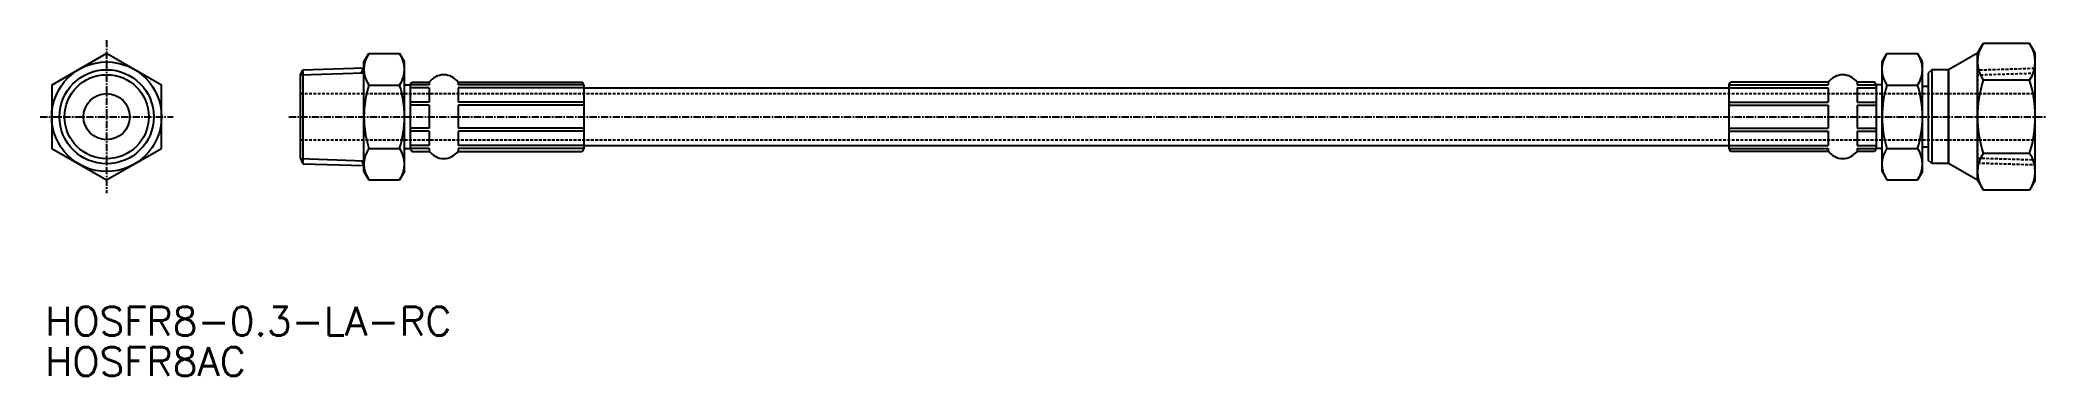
# Model space of a CAD drawing. Extents: x 30 to 377, y 104 to 162.
import ezdxf
from ezdxf.enums import TextEntityAlignment as Align

# ---------------------------------------------------------------- set-up
doc = ezdxf.new("R2010")
doc.units = 0
doc.linetypes.add('CENTER', pattern=[2, 1.25, -0.25, 0.25, -0.25])
doc.linetypes.add('DASHED', pattern=[0.75, 0.5, -0.25])
doc.layers.get('0').update_dxf_attribs({"linetype": 'CONTINUOUS'})
doc.layers.add('CENTER', color=1, linetype='CENTER')
doc.styles.get("Standard").update_dxf_attribs({"font": 'txt.shx', "bigfont": 'extfont.shx'})

msp = doc.modelspace()

# ---------------------------------------------------------------- linework, layer by layer
at = {"color": 7, "linetype": 'CONTINUOUS'}
for p, q in [((365.24, 159.48), (366.22, 161.19)), ((374.26, 161.19), (366.22, 161.19)), ((375.24, 159.48), (374.26, 161.19)), ((46.49, 156.71), (46.49, 156.71)), ((75.24, 155.76), (75.69, 156.63)), ((75.69, 156.63), (86.24, 156.96)), ((75.69, 156.63), (75.69, 140.34)), ((86.24, 157.98), (87.09, 159.45)), ((86.24, 138.98), (86.24, 157.98)), ((87.09, 159.45), (92.39, 159.45)), ((93.24, 157.98), (92.39, 159.45)), ((93.24, 138.98), (93.24, 157.98)), ((348.74, 157.98), (349.59, 159.45)), ((348.74, 138.98), (348.74, 157.98)), ((349.59, 159.45), (354.89, 159.45)), ((355.74, 157.98), (354.89, 159.45)), ((355.74, 138.98), (355.74, 157.98)), ((357.32, 156.6), (356.74, 156.02)), ((357.32, 156.6), (357.32, 140.35)), ((360.24, 156.6), (357.32, 156.6)), ((365.24, 159.48), (360.24, 156.6)), ((360.24, 156.6), (360.24, 140.35)), ((360.24, 140.35), (360.24, 156.6)), ((365.24, 137.48), (365.24, 159.48)), ((375.24, 137.48), (375.24, 159.48)), ((48.86, 155.34), (48.86, 155.34)), ((75.24, 141.21), (75.24, 155.76)), ((87.09, 153.97), (92.39, 153.97)), ((93.24, 153.98), (94.24, 153.98)), ((94.24, 153.98), (94.53, 154.48)), ((94.24, 153.98), (94.24, 142.98)), ((97.53, 153.98), (94.24, 153.98)), ((97.53, 153.48), (94.24, 153.48)), ((94.53, 154.48), (97.53, 154.48)), ((97.53, 154.48), (97.53, 153.98)), ((97.53, 153.48), (97.53, 150.98)), ((102.53, 154.48), (102.53, 153.98)), ((102.53, 154.48), (123.95, 154.48)), ((124.24, 153.98), (102.53, 153.98)), ((124.24, 153.48), (102.53, 153.48)), ((102.53, 153.48), (102.53, 150.98)), ((124.24, 153.98), (123.95, 154.48)), ((124.24, 153.98), (124.24, 142.98)), ((124.24, 153.48), (322.24, 153.48)), ((322.24, 153.98), (322.53, 154.48)), ((322.24, 153.98), (339.45, 153.98)), ((322.24, 153.98), (322.24, 142.98)), ((322.24, 153.48), (339.45, 153.48)), ((339.45, 154.48), (322.53, 154.48)), ((339.45, 154.48), (339.45, 153.98)), ((339.45, 153.48), (339.45, 150.98)), ((344.45, 154.48), (344.45, 153.98)), ((347.45, 154.48), (344.45, 154.48)), ((344.45, 153.98), (347.74, 153.98)), ((344.45, 153.48), (344.45, 150.98)), ((344.45, 153.48), (347.74, 153.48)), ((347.74, 153.98), (347.45, 154.48)), ((347.74, 153.98), (347.74, 142.98)), ((348.74, 153.98), (347.74, 153.98)), ((349.59, 153.97), (354.89, 153.97)), ((356.74, 153.73), (355.74, 153.73)), ((356.74, 156.02), (356.74, 140.93)), ((374.26, 154.84), (366.22, 154.84)), ((97.53, 150.98), (94.24, 150.98)), ((97.53, 150.48), (94.24, 150.48)), ((97.53, 150.48), (97.53, 146.48)), ((124.24, 150.98), (102.53, 150.98)), ((124.24, 150.48), (102.53, 150.48)), ((102.53, 150.48), (102.53, 146.48)), ((322.24, 150.98), (339.45, 150.98)), ((322.24, 150.48), (339.45, 150.48)), ((339.45, 150.48), (339.45, 146.48)), ((344.45, 150.98), (347.74, 150.98)), ((344.45, 150.48), (344.45, 146.48)), ((344.45, 150.48), (347.74, 150.48)), ((97.53, 146.48), (94.24, 146.48)), ((97.53, 145.98), (94.24, 145.98)), ((97.53, 145.98), (97.53, 143.48)), ((124.24, 146.48), (102.53, 146.48)), ((124.24, 145.98), (102.53, 145.98)), ((102.53, 145.98), (102.53, 143.48)), ((322.24, 146.48), (339.45, 146.48)), ((322.24, 145.98), (339.45, 145.98)), ((339.45, 145.98), (339.45, 143.48)), ((344.45, 146.48), (347.74, 146.48)), ((344.45, 145.98), (344.45, 143.48)), ((344.45, 145.98), (347.74, 145.98)), ((87.09, 143), (92.39, 143)), ((93.24, 142.98), (94.24, 142.98)), ((97.53, 143.48), (94.24, 143.48)), ((94.24, 142.98), (94.53, 142.48)), ((97.53, 142.98), (94.24, 142.98)), ((94.53, 142.48), (97.53, 142.48)), ((97.53, 142.98), (97.53, 142.48)), ((124.24, 143.48), (102.53, 143.48)), ((124.24, 142.98), (102.53, 142.98)), ((102.53, 142.98), (102.53, 142.48)), ((102.53, 142.48), (123.95, 142.48)), ((124.24, 142.98), (123.95, 142.48)), ((124.24, 143.48), (322.24, 143.48)), ((322.24, 143.48), (339.45, 143.48)), ((322.24, 142.98), (339.45, 142.98)), ((322.24, 142.98), (322.53, 142.48)), ((339.45, 142.48), (322.53, 142.48)), ((339.45, 142.98), (339.45, 142.48)), ((344.45, 143.48), (347.74, 143.48)), ((344.45, 142.98), (344.45, 142.48)), ((344.45, 142.98), (347.74, 142.98)), ((347.45, 142.48), (344.45, 142.48)), ((347.74, 142.98), (347.45, 142.48)), ((348.74, 142.98), (347.74, 142.98)), ((349.59, 143), (354.89, 143)), ((356.74, 143.23), (355.74, 143.23)), ((75.24, 141.21), (75.69, 140.34)), ((75.69, 140.34), (86.24, 140.01)), ((86.24, 138.98), (87.09, 137.52)), ((93.24, 138.98), (92.39, 137.52)), ((348.74, 138.98), (349.59, 137.52)), ((355.74, 138.98), (354.89, 137.52)), ((357.32, 140.35), (356.74, 140.93)), ((360.24, 140.35), (357.32, 140.35)), ((365.24, 137.46), (360.24, 140.35)), ((374.26, 142.13), (366.22, 142.13)), ((87.09, 137.52), (92.39, 137.52)), ((349.59, 137.52), (354.89, 137.52)), ((365.24, 137.48), (366.22, 135.78)), ((374.26, 135.78), (366.22, 135.78)), ((375.24, 137.48), (374.26, 135.78))]:
    msp.add_line(p, q, dxfattribs=at)
at = {"color": 3, "linetype": 'CONTINUOUS'}
for p, q in [((85.79, 156.09), (86.24, 156.96)), ((75.24, 155.76), (86.24, 156.11)), ((75.24, 141.21), (86.24, 140.86)), ((85.79, 140.88), (86.24, 140.01))]:
    msp.add_line(p, q, dxfattribs=at)
at = {"color": 3, "linetype": 'DASHED'}
for p, q in [((375.11, 156.83), (365.24, 156.52)), ((365.24, 156.52), (365.24, 140.47)), ((375.24, 155.98), (365.24, 155.67)), ((75.24, 152.48), (375.24, 152.48)), ((75.24, 144.48), (375.24, 144.48)), ((365.24, 141.32), (375.24, 141.01)), ((365.24, 140.47), (375.11, 140.16))]:
    msp.add_line(p, q, dxfattribs=at)
at = {"color": 7, "linetype": 'CONTINUOUS'}
msp.add_lwpolyline([(51.24, 143), (51.24, 153.97), (41.74, 159.45), (32.24, 153.97), (32.24, 143), (41.74, 137.52)], close=True, dxfattribs=at)
for radius in [9.5, 7.28, 4]:
    msp.add_circle((41.74, 148.48), radius, dxfattribs=at)
at = {"color": 3, "linetype": 'CONTINUOUS'}
msp.add_circle((41.74, 148.48), 8.15, dxfattribs=at)
at = {"color": 7, "linetype": 'CONTINUOUS'}
for centre, radius, start, end in [((370.86, 158.01), 5.62, 145.6158, 214.3842), ((369.62, 158.01), 5.62, 325.6158, 34.3842), ((91.09, 156.71), 4.86, 145.6158, 214.3842), ((88.38, 156.71), 4.86, 325.6158, 34.3842), ((353.59, 156.71), 4.86, 145.6158, 214.3842), ((350.88, 156.71), 4.86, 325.6158, 34.3842), ((104.39, 148.48), 18.15, 162.412, 197.588), ((75.09, 148.48), 18.15, 342.412, 17.588), ((100.03, 152.61), 3.12, 36.8699, 143.1301), ((341.95, 152.61), 3.12, 36.8699, 143.1301), ((366.89, 148.48), 18.15, 162.412, 197.588), ((337.59, 148.48), 18.15, 342.412, 17.588), ((386.26, 148.48), 21.02, 162.412, 197.588), ((354.22, 148.48), 21.02, 342.412, 17.588), ((91.09, 140.26), 4.86, 145.6158, 214.3842), ((88.38, 140.26), 4.86, 325.6158, 34.3842), ((100.03, 144.36), 3.12, 216.8699, 323.1301), ((341.95, 144.36), 3.12, 216.8699, 323.1301), ((353.59, 140.26), 4.86, 145.6158, 214.3842), ((350.88, 140.26), 4.86, 325.6158, 34.3842), ((370.86, 138.96), 5.62, 145.6158, 214.3842), ((369.62, 138.96), 5.62, 325.6158, 34.3842)]:
    msp.add_arc(centre, radius, start, end, dxfattribs=at)
at = {"layer": 'CENTER', "color": 1, "linetype": 'CENTER'}
for p, q in [((41.74, 161.76), (41.74, 135.21)), ((30.24, 148.48), (53.24, 148.48)), ((73.24, 148.48), (377.24, 148.48))]:
    msp.add_line(p, q, dxfattribs=at)

# ---------------------------------------------------------------- texts
at = {"color": 7, "linetype": 'CONTINUOUS'}
for s, p in [('HOSFR8-0.3-LA-RC', (31.09, 113.06)), ('HOSFR8AC', (31.09, 106.06))]:
    msp.add_text(s, height=5, dxfattribs=at).set_placement(p, align=Align.MIDDLE_LEFT)

doc.saveas('drawing.dxf')
